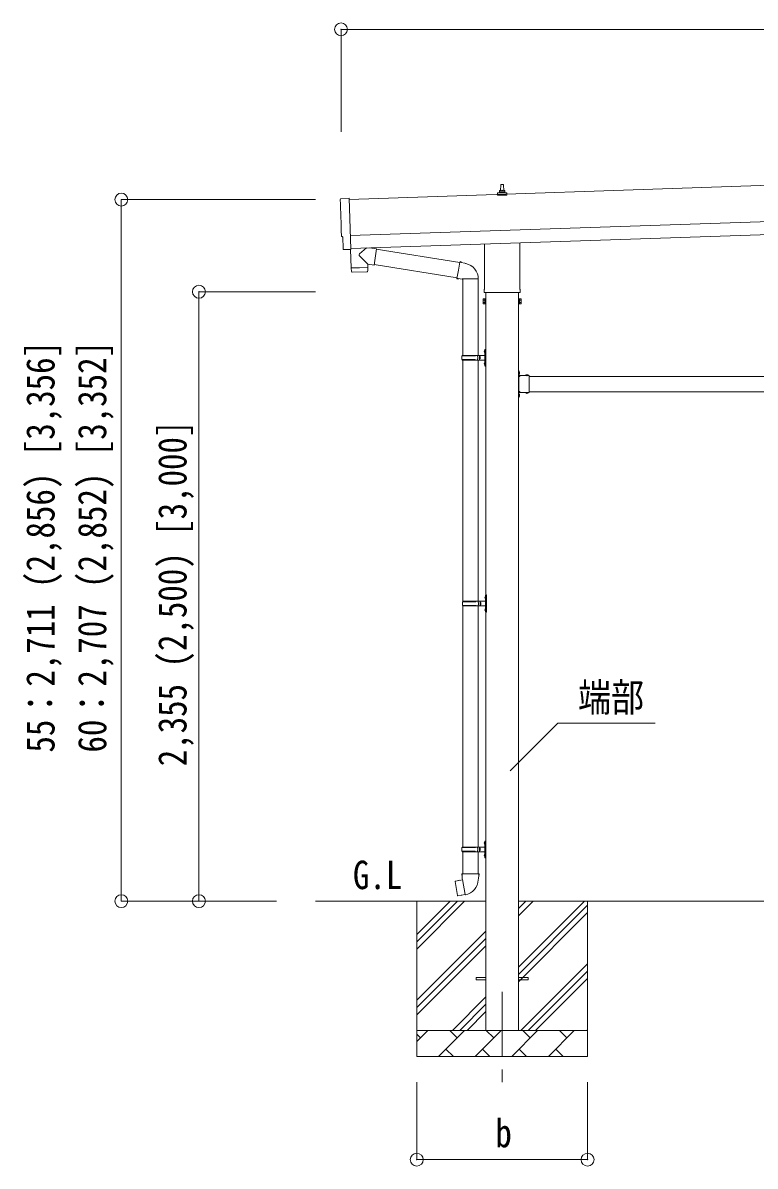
# Model space of a CAD drawing. Units: millimetres at full size, sheet at 1:50; details may follow other scales. Extents: x -14053 to 14053, y -9700 to 9700.
# Drawn here: x 1635 to 4464, y -183 to 4235 of the extents above; entities that cross this region are included whole.
import ezdxf
from ezdxf.enums import TextEntityAlignment as Align

# ---------------------------------------------------------------- set-up
doc = ezdxf.new("R2010")
doc.units = ezdxf.units.MM
doc.header["$LTSCALE"] = 50
doc.header["$PDMODE"] = 32
doc.header["$PDSIZE"] = 50
doc.linetypes.add('CHAIN1', pattern=[8, 5, -1, 1, -1])
doc.linetypes.add('USER7', pattern=[2, 1, -1])
for name, color, linetype, lineweight in [('0-2_建具', 4, 'Continuous', 9), ('0-3_階段', 7, 'CHAIN1', 9), ('0-4_設備', 7, 'Continuous', 9), ('0-7_ハッチ', 7, 'Continuous', 9), ('0-8_外構', 6, 'Continuous', 9), ('0-9_敷地', 7, 'Continuous', 9)]:
    doc.layers.add(name, color=color, linetype=linetype, lineweight=lineweight)
doc.styles.add('ＭＳ ゴシック', font='')
doc.styles.get('ＭＳ ゴシック').set_extended_font_data('MS Gothic')

msp = doc.modelspace()

# ---------------------------------------------------------------- linework, layer by layer
at = {"layer": '0-2_建具'}
for p, q in [((8278.27, 3732.48), (2895.26, 3553.05)), ((2899.93, 3413.12), (8282.94, 3592.56)), ((3469.42, 3578.51), (3476.14, 3580.14)), ((3476.52, 3580.33), (3497.29, 3580.33)), ((3476.91, 3581.11), (3476.91, 3585.33)), ((3477.91, 3585.33), (3495.91, 3585.33)), ((3480.91, 3585.33), (3481.63, 3608.85)), ((3482.63, 3609.83), (3491.18, 3609.83)), ((3492.18, 3608.85), (3492.91, 3585.33)), ((3496.91, 3581.11), (3496.91, 3585.33)), ((3504.39, 3578.51), (3497.67, 3580.14)), ((2901.59, 3363.15), (8284.6, 3542.58)), ((3468.66, 3569.83), (3468.66, 3577.54)), ((3505.16, 3569.83), (3468.66, 3569.83)), ((3469.04, 3578.33), (3504.77, 3578.33)), ((3505.16, 3569.83), (3505.16, 3577.54)), ((2882.1, 3358.73), (2875.17, 3358.86)), ((2901.68, 3360.39), (2901.72, 3359.38)), ((3418.61, 3205.84), (3418.61, 3380.38)), ((3555.21, 3384.94), (3555.21, 3205.84)), ((3416.91, 3197.06), (3416.91, 3202.56)), ((3554.84, 3193.56), (3418.97, 3193.56)), ((3424.41, 3193.56), (3424.41, 341.06)), ((3549.41, 341.06), (3549.41, 3193.56)), ((3556.91, 3202.56), (3556.91, 3197.06)), ((3412.91, 3167.56), (3413.67, 3168.88)), ((3412.91, 3167.56), (3412.91, 3150.56)), ((3412.91, 3150.56), (3413.67, 3149.25)), ((3419.91, 3163.97), (3413.67, 3163.97)), ((3419.91, 3154.16), (3413.67, 3154.16)), ((3419.91, 3149.25), (3413.67, 3149.25)), ((3422.41, 3149.86), (3419.91, 3149.86)), ((3551.41, 3149.86), (3553.91, 3149.86)), ((3553.91, 3163.97), (3560.15, 3163.97)), ((3553.91, 3154.16), (3560.15, 3154.16)), ((3553.91, 3149.25), (3560.15, 3149.25)), ((3560.91, 3167.56), (3560.15, 3168.88)), ((3560.91, 3150.56), (3560.15, 3149.25)), ((3560.91, 3167.56), (3560.91, 3150.56)), ((3551.41, 2892.06), (3549.41, 2892.06)), ((3549.41, 2892.06), (3549.41, 2872.06)), ((3549.41, 2885.06), (3551.41, 2885.06)), ((3549.41, 2879.06), (3551.41, 2879.06)), ((3551.41, 2892.06), (3551.41, 2872.06)), ((3551.92, 2887.96), (3551.41, 2887.96)), ((3551.41, 2887.96), (3551.41, 2876.16)), ((3591.41, 2872.06), (3551.41, 2872.06)), ((3588.31, 2872.06), (3576.51, 2872.06)), ((3588.31, 2872.57), (3588.31, 2872.06)), ((3591.41, 2872.06), (3591.41, 2806.06)), ((3551.41, 2868.06), (3551.41, 2810.06)), ((3591.41, 2869.06), (4782.41, 2869.06)), ((3549.41, 2806.06), (3549.41, 2786.06)), ((3549.41, 2799.06), (3551.41, 2799.06)), ((3549.41, 2793.06), (3551.41, 2793.06)), ((3551.41, 2786.06), (3549.41, 2786.06)), ((3555.41, 2809.06), (3549.91, 2809.06)), ((3551.41, 2808.06), (3555.41, 2808.06)), ((3551.41, 2806.06), (3551.41, 2786.06)), ((3591.41, 2806.06), (3551.41, 2806.06)), ((3551.92, 2801.96), (3551.41, 2801.96)), ((3551.41, 2801.96), (3551.41, 2790.16)), ((3588.31, 2806.06), (3576.51, 2806.06)), ((3588.31, 2805.56), (3588.31, 2806.06)), ((3591.41, 2809.06), (4782.41, 2809.06)), ((3386.91, 545.56), (3424.41, 545.56)), ((3386.91, 536.56), (3386.91, 545.56)), ((3386.91, 536.56), (3424.41, 536.56)), ((3549.41, 545.56), (3586.91, 545.56)), ((3549.41, 536.56), (3586.91, 536.56)), ((3586.91, 536.56), (3586.91, 545.56))]:
    msp.add_line(p, q, dxfattribs=at)
for points in [[(2863.59, 3555.43), (2895.09, 3558.13), (2901.68, 3360.39)], [(2872.23, 3361.76), (2870.66, 3408.76), (2870.06, 3408.74)], [(2882.83, 3359.03), (2883.47, 3359.68), (2901.72, 3359.38)], [(3419.91, 3149.25), (3419.91, 3168.88), (3413.67, 3168.88)], [(3419.91, 3149.86), (3419.91, 3168.26), (3422.41, 3168.26)], [(3553.91, 3149.86), (3553.91, 3168.26), (3551.41, 3168.26)], [(3553.91, 3149.25), (3553.91, 3168.88), (3560.15, 3168.88)], [(3551.92, 2887.96), (3551.92, 2876.16), (3551.41, 2876.16)], [(3588.31, 2872.57), (3576.51, 2872.57), (3576.51, 2872.06)], [(3555.41, 2869.06), (3549.91, 2869.06), (3549.91, 2809.06)], [(3551.41, 2868.06), (3555.41, 2868.06), (3555.41, 2870.06), (3551.41, 2870.06)], [(3551.41, 2810.06), (3555.41, 2810.06), (3555.41, 2808.06)], [(3551.92, 2801.96), (3551.92, 2790.16), (3551.41, 2790.16)], [(3588.31, 2805.56), (3576.51, 2805.56), (3576.51, 2806.06)]]:
    msp.add_lwpolyline(points, dxfattribs=at)
for points in [[(3422.41, 3148.56), (3422.41, 3169.56), (3424.41, 3169.56), (3424.41, 3148.56)], [(3551.41, 3148.56), (3551.41, 3169.56), (3549.41, 3169.56), (3549.41, 3148.56)]]:
    msp.add_lwpolyline(points, close=True, dxfattribs=at)
at = {"layer": '0-2_建具', "linetype": 'USER7'}
for points in [[(3554.02, 2884.56), (3551.24, 2883.21), (3550.63, 2882.06)], [(3554.02, 2879.56), (3551.24, 2880.92), (3550.63, 2882.06)], [(3579.91, 2874.68), (3581.26, 2871.9), (3582.41, 2871.29)], [(3584.91, 2874.68), (3583.55, 2871.9), (3582.41, 2871.29)], [(3554.02, 2798.56), (3551.24, 2797.21), (3550.63, 2796.06)], [(3554.02, 2793.56), (3551.24, 2794.92), (3550.63, 2796.06)], [(3579.91, 2803.45), (3581.26, 2806.23), (3582.41, 2806.84)], [(3584.91, 2803.45), (3583.55, 2806.23), (3582.41, 2806.84)]]:
    msp.add_lwpolyline(points, dxfattribs=at)
at = {"layer": '0-2_建具'}
for centre, radius, start, end in [((3475.91, 3581.11), 1, 283.62699, 0), ((3480.99, 3584.69), 4.13, 90, 171.17633), ((3477.91, 3584.33), 1, 90, 180), ((3482.63, 3608.83), 1, 90, 178.60509), ((3490.24, 3585.33), 4.83, 133.60282, 180), ((3483.57, 3585.33), 4.83, 0, 46.39718), ((3491.18, 3608.83), 1, 1.39491, 90), ((3492.82, 3584.69), 4.13, 8.82367, 90), ((3495.91, 3584.33), 1, 0, 90), ((3497.91, 3581.11), 1, 180, 256.37301), ((3469.66, 3577.54), 1, 103.62699, 180), ((3504.16, 3577.54), 1, 0, 76.37301), ((3420.91, 3202.56), 4, 125.09963, 180), ((3420.91, 3197.06), 4, 180, 194.47751), ((3420.91, 3197.06), 4, 194.47751, 241.04498), ((3552.91, 3197.06), 4, 298.95502, 345.52249), ((3552.91, 3202.56), 4, 0, 54.90037), ((3552.91, 3197.06), 4, 345.52249, 0), ((3417.25, 3166.43), 4.34, 145.61575, 214.38425), ((3429.15, 3159.06), 16.24, 162.41205, 197.58795), ((3417.25, 3151.7), 4.34, 145.61575, 214.38425), ((3556.56, 3166.43), 4.34, 325.61575, 34.38425), ((3544.67, 3159.06), 16.24, 342.41205, 17.58795), ((3556.56, 3151.7), 4.34, 325.61575, 34.38425), ((3551.41, 2872.06), 2, 180, 270), ((3546.17, 2882.06), 8.23, 314.2189, 45.7811), ((3582.41, 2866.83), 8.23, 44.2189, 135.7811), ((3551.41, 2806.06), 2, 90, 180), ((3546.17, 2796.06), 8.23, 314.2189, 45.7811), ((3582.41, 2811.3), 8.23, 224.2189, 315.7811)]:
    msp.add_arc(centre, radius, start, end, dxfattribs=at)
for centre, major_axis, ratio, start_param, end_param in [((2863.85, 3552.44), (-3, -0.1), 0.99863, 4.7647489, 6.2979817), ((-1897.02, 3323.28), (4760.73, 158.69), 0.99863, 6.2686928, 6.2979817), ((2869.92, 3413.14), (-4.4, -0.15), 0.99863, 6.2686928, 7.8539816), ((2875.23, 3361.86), (-2.11, -2.14), 0.9974, 5.5252311, 7.0411395), ((2882.12, 3359.73), (-0.704, -0.714), 0.9974, 0.7579542, 1.5707963)]:
    msp.add_ellipse(centre, major_axis=major_axis, ratio=ratio, start_param=start_param, end_param=end_param, dxfattribs=at)
at = {"layer": '0-3_階段'}
msp.add_line((3486.91, 491.06), (3486.91, 142.06), dxfattribs=at)
at = {"layer": '0-4_設備'}
for p, q in [((3424.41, 841.06), (2765.26, 841.06)), ((3156.91, 841.06), (3156.91, 241.06)), ((3156.91, 656.01), (3341.96, 841.06)), ((3156.91, 684.3), (3313.67, 841.06)), ((3156.91, 712.58), (3285.39, 841.06)), ((4824.41, 841.06), (3549.41, 841.06)), ((3549.41, 585.97), (3804.51, 841.06)), ((3549.41, 783.96), (3606.52, 841.06)), ((3549.41, 812.24), (3578.23, 841.06)), ((3816.91, 841.06), (3816.91, 241.06)), ((3549.41, 557.68), (3816.91, 825.18)), ((3549.41, 529.4), (3816.91, 796.9)), ((3156.91, 458.02), (3424.41, 725.52)), ((3156.91, 429.74), (3424.41, 697.24)), ((3156.91, 401.46), (3424.41, 668.96)), ((3559.06, 341.06), (3816.91, 598.91)), ((3587.35, 341.06), (3816.91, 570.62)), ((3615.63, 341.06), (3816.91, 542.34)), ((3294.51, 341.06), (3424.41, 470.97)), ((3322.79, 341.06), (3424.41, 442.68)), ((3351.07, 341.06), (3424.41, 414.4)), ((3156.91, 341.06), (3816.91, 341.06)), ((3156.91, 298.17), (3199.8, 341.06)), ((3171.25, 312.51), (3156.91, 326.85)), ((3241.22, 241.06), (3341.22, 341.06)), ((3312.67, 312.51), (3284.11, 341.06)), ((3382.64, 241.06), (3482.64, 341.06)), ((3454.09, 312.51), (3425.54, 341.06)), ((3524.06, 241.06), (3624.06, 341.06)), ((3595.51, 312.51), (3566.96, 341.06)), ((3665.49, 241.06), (3765.49, 341.06)), ((3736.93, 312.51), (3708.38, 341.06)), ((3813.62, 341.06), (3816.91, 344.35)), ((3269.77, 269.62), (3298.33, 241.06)), ((3411.2, 269.62), (3439.75, 241.06)), ((3552.62, 269.62), (3581.17, 241.06)), ((3694.04, 269.62), (3722.59, 241.06)), ((3816.91, 241.06), (3156.91, 241.06))]:
    msp.add_line(p, q, dxfattribs=at)
at = {"layer": '0-7_ハッチ', "color": 6}
msp.add_lwpolyline([(4078.2, 1529.03), (3701.45, 1529.03), (3517.28, 1344.85)], dxfattribs=at)
at = {"layer": '0-8_外構'}
for p, q in [((2864.26, 4210.04), (2864.26, 3814.18)), ((2864.26, 4210.04), (8313.93, 4210.04)), ((2015.26, 3552.01), (2765.26, 3552.01)), ((2015.26, 3552.01), (2015.26, 841.06)), ((2315.26, 3196.06), (2765.26, 3196.06)), ((2315.26, 3196.06), (2315.26, 841.06)), ((2015.26, 841.06), (2615.26, 841.06)), ((2315.26, 841.06), (2615.26, 841.06)), ((3156.91, -157.94), (3156.91, 142.06)), ((3816.91, -157.94), (3816.91, 142.06)), ((3156.91, -157.94), (3816.91, -157.94))]:
    msp.add_line(p, q, dxfattribs=at)
for p in [(2864.26, 4210.04), (2015.26, 3552.01), (2315.26, 3196.06), (2015.26, 841.06), (2315.26, 841.06), (3156.91, -157.94), (3816.91, -157.94)]:
    msp.add_point(p, dxfattribs=at)
at = {"layer": '0-9_敷地'}
for p, q in [((2963.01, 3365.2), (2935.79, 3342.16)), ((3000.7, 3361.91), (2974.79, 3365.59)), ((3000.7, 3361.91), (2991.74, 3298.84)), ((3000.44, 3360.07), (3323.04, 3308.71)), ((2967.25, 3302.32), (2935.76, 3334.83)), ((2903.72, 3287.18), (2904.39, 3274.14)), ((2965, 3273.21), (2907.48, 3271.3)), ((2908.19, 3288.33), (2908.24, 3287.33)), ((2963.16, 3290.16), (2963.17, 3289.16)), ((2967.25, 3302.32), (2991.74, 3298.84)), ((2967.25, 3302.32), (2967.65, 3290.31)), ((2992, 3300.67), (3312.62, 3249.62)), ((3312.3, 3247.8), (3317.83, 3279.17)), ((3323.36, 3310.53), (3317.83, 3279.17)), ((3323.36, 3310.53), (3324.5, 3312.51)), ((3324.5, 3312.51), (3328.06, 3311.89)), ((3328.06, 3311.89), (3328.48, 3309.54)), ((3342.99, 3306.72), (3344.68, 3305.09)), ((3344.68, 3305.09), (3346.79, 3304.64)), ((3312.3, 3247.8), (3312.69, 3245.55)), ((3312.3, 3247.8), (3317.45, 3246.98)), ((3312.69, 3245.55), (3316.26, 3244.92)), ((3316.26, 3244.92), (3317.45, 3246.98)), ((3317.45, 3246.98), (3332.05, 3244.67)), ((3332.05, 3244.67), (3334.26, 3245.65)), ((3394.56, 3245.26), (3333.37, 3245.26)), ((3334.41, 3245.26), (3334.41, 2950.06)), ((3394.41, 3245.26), (3394.41, 2950.06)), ((3418.1, 2967.21), (3420.15, 2966.21)), ((3419.37, 2969.21), (3420.01, 2969.21)), ((3419.37, 2969.21), (3419.37, 2960.91)), ((3419.37, 2960.91), (3420.01, 2960.91)), ((3420.01, 2969.21), (3420.01, 2960.91)), ((3420.01, 2969.21), (3420.41, 2968.81)), ((3420.01, 2960.91), (3420.41, 2961.31)), ((3420.15, 2966.21), (3420.76, 2965.06)), ((3420.41, 2973.06), (3423.41, 2974.56)), ((3420.41, 2973.06), (3420.41, 2941.06)), ((3420.41, 2968.81), (3420.41, 2961.31)), ((3423.41, 2974.56), (3423.41, 2941.06)), ((3423.41, 2974.56), (3424.41, 2974.56)), ((3424.41, 2974.56), (3424.41, 2941.06)), ((3331.41, 2948.06), (3381.74, 2948.06)), ((3331.41, 2934.06), (3381.74, 2934.06)), ((3332.41, 2950.06), (3418.41, 2950.06)), ((3332.41, 2950.06), (3332.41, 2948.06)), ((3332.41, 2932.06), (3332.41, 2934.06)), ((3332.41, 2932.06), (3418.41, 2932.06)), ((3334.41, 2932.06), (3334.41, 2000.06)), ((3391.41, 2950.06), (3391.41, 2945.56)), ((3391.41, 2945.56), (3393.41, 2945.56)), ((3391.41, 2932.06), (3391.41, 2936.56)), ((3391.41, 2936.56), (3393.41, 2936.56)), ((3393.41, 2945.56), (3393.41, 2941.06)), ((3393.41, 2936.56), (3393.41, 2941.06)), ((3394.41, 2932.06), (3394.41, 2000.06)), ((3399.41, 2950.06), (3399.41, 2941.06)), ((3399.41, 2945.56), (3402.41, 2945.56)), ((3399.41, 2932.06), (3399.41, 2941.06)), ((3399.41, 2936.56), (3402.41, 2936.56)), ((3402.41, 2945.56), (3402.41, 2941.06)), ((3402.41, 2936.56), (3402.41, 2941.06)), ((3418.1, 2919.21), (3420.15, 2918.21)), ((3419.37, 2921.21), (3420.01, 2921.21)), ((3419.37, 2921.21), (3419.37, 2912.91)), ((3420.01, 2921.21), (3420.01, 2912.91)), ((3420.01, 2921.21), (3420.41, 2920.81)), ((3420.15, 2918.21), (3420.76, 2917.06)), ((3420.41, 2909.06), (3420.41, 2941.06)), ((3420.41, 2920.81), (3420.41, 2913.31)), ((3423.41, 2907.56), (3423.41, 2941.06)), ((3424.41, 2907.56), (3424.41, 2941.06)), ((3419.37, 2912.91), (3420.01, 2912.91)), ((3420.01, 2912.91), (3420.41, 2913.31)), ((3420.41, 2909.06), (3423.41, 2907.56)), ((3423.41, 2907.56), (3424.41, 2907.56)), ((3333.91, 1998.06), (3384.24, 1998.06)), ((3334.91, 2000.06), (3420.91, 2000.06)), ((3334.91, 2000.06), (3334.91, 1998.06)), ((3393.91, 2000.06), (3393.91, 1995.56)), ((3393.91, 1995.56), (3395.91, 1995.56)), ((3395.91, 1995.56), (3395.91, 1991.06)), ((3395.91, 1986.56), (3395.91, 1991.06)), ((3401.91, 2000.06), (3401.91, 1991.06)), ((3401.91, 1995.56), (3404.91, 1995.56)), ((3401.91, 1982.06), (3401.91, 1991.06)), ((3404.91, 1995.56), (3404.91, 1991.06)), ((3404.91, 1986.56), (3404.91, 1991.06)), ((3420.6, 2017.21), (3422.65, 2016.21)), ((3421.87, 2019.21), (3422.51, 2019.21)), ((3421.87, 2019.21), (3421.87, 2010.91)), ((3421.87, 2010.91), (3422.51, 2010.91)), ((3422.51, 2019.21), (3422.51, 2010.91)), ((3422.51, 2019.21), (3422.91, 2018.81)), ((3422.51, 2010.91), (3422.91, 2011.31)), ((3422.65, 2016.21), (3423.26, 2015.06)), ((3422.91, 2023.06), (3425.91, 2024.56)), ((3422.91, 2023.06), (3422.91, 1991.06)), ((3422.91, 2018.81), (3422.91, 2011.31)), ((3422.91, 1959.06), (3422.91, 1991.06)), ((3425.91, 2024.56), (3425.91, 1991.06)), ((3425.91, 2024.56), (3426.91, 2024.56)), ((3425.91, 1957.56), (3425.91, 1991.06)), ((3426.91, 2024.56), (3426.91, 1991.06)), ((3426.91, 1957.56), (3426.91, 1991.06)), ((3333.91, 1984.06), (3384.24, 1984.06)), ((3334.41, 1982.07), (3334.41, 1050.06)), ((3334.91, 1982.06), (3334.91, 1984.06)), ((3334.91, 1982.06), (3420.91, 1982.06)), ((3393.91, 1982.06), (3393.91, 1986.56)), ((3393.91, 1986.56), (3395.91, 1986.56)), ((3394.41, 1982.07), (3394.41, 1050.06)), ((3401.91, 1986.56), (3404.91, 1986.56)), ((3420.6, 1969.21), (3422.65, 1968.21)), ((3421.87, 1971.21), (3422.51, 1971.21)), ((3421.87, 1971.21), (3421.87, 1962.91)), ((3421.87, 1962.91), (3422.51, 1962.91)), ((3422.51, 1971.21), (3422.51, 1962.91)), ((3422.51, 1971.21), (3422.91, 1970.81)), ((3422.51, 1962.91), (3422.91, 1963.31)), ((3422.65, 1968.21), (3423.26, 1967.06)), ((3422.91, 1970.81), (3422.91, 1963.31)), ((3422.91, 1959.06), (3425.91, 1957.56)), ((3425.91, 1957.56), (3426.91, 1957.56)), ((3418.1, 1067.21), (3420.15, 1066.21)), ((3419.37, 1069.21), (3420.01, 1069.21)), ((3419.37, 1069.21), (3419.37, 1060.91)), ((3419.37, 1060.91), (3420.01, 1060.91)), ((3420.01, 1069.21), (3420.01, 1060.91)), ((3420.01, 1069.21), (3420.41, 1068.81)), ((3420.01, 1060.91), (3420.41, 1061.31)), ((3420.15, 1066.21), (3420.76, 1065.06)), ((3420.41, 1073.06), (3423.41, 1074.56)), ((3420.41, 1073.06), (3420.41, 1041.06)), ((3420.41, 1068.81), (3420.41, 1061.31)), ((3423.41, 1074.56), (3423.41, 1041.06)), ((3423.41, 1074.56), (3424.41, 1074.56)), ((3424.41, 1074.56), (3424.41, 1041.06)), ((3331.41, 1048.06), (3381.74, 1048.06)), ((3331.41, 1034.06), (3381.74, 1034.06)), ((3332.41, 1050.06), (3418.41, 1050.06)), ((3332.41, 1050.06), (3332.41, 1048.06)), ((3332.41, 1032.06), (3332.41, 1034.06)), ((3332.41, 1032.06), (3418.41, 1032.06)), ((3334.41, 1032.06), (3334.41, 947.14)), ((3391.41, 1050.06), (3391.41, 1045.56)), ((3391.41, 1045.56), (3393.41, 1045.56)), ((3391.41, 1032.06), (3391.41, 1036.56)), ((3391.41, 1036.56), (3393.41, 1036.56)), ((3393.41, 1045.56), (3393.41, 1041.06)), ((3393.41, 1036.56), (3393.41, 1041.06)), ((3394.41, 1032.06), (3394.41, 947.14)), ((3399.41, 1050.06), (3399.41, 1041.06)), ((3399.41, 1045.56), (3402.41, 1045.56)), ((3399.41, 1032.06), (3399.41, 1041.06)), ((3399.41, 1036.56), (3402.41, 1036.56)), ((3402.41, 1045.56), (3402.41, 1041.06)), ((3402.41, 1036.56), (3402.41, 1041.06)), ((3418.1, 1019.21), (3420.15, 1018.21)), ((3419.37, 1021.21), (3420.01, 1021.21)), ((3419.37, 1021.21), (3419.37, 1012.91)), ((3420.01, 1021.21), (3420.01, 1012.91)), ((3420.01, 1021.21), (3420.41, 1020.81)), ((3420.15, 1018.21), (3420.76, 1017.06)), ((3420.41, 1009.06), (3420.41, 1041.06)), ((3420.41, 1020.81), (3420.41, 1013.31)), ((3423.41, 1007.56), (3423.41, 1041.06)), ((3424.41, 1007.56), (3424.41, 1041.06)), ((3419.37, 1012.91), (3420.01, 1012.91)), ((3420.01, 1012.91), (3420.41, 1013.31)), ((3420.41, 1009.06), (3423.41, 1007.56)), ((3423.41, 1007.56), (3424.41, 1007.56)), ((3332.56, 947.14), (3330.41, 946.36)), ((3330.41, 946.36), (3330.41, 942.74)), ((3330.41, 942.74), (3332.65, 941.92)), ((3332.56, 947.14), (3364.41, 947.14)), ((3332.56, 947.14), (3332.65, 941.92)), ((3332.65, 941.92), (3332.91, 927.14)), ((3396.26, 947.14), (3364.41, 947.14)), ((3398.41, 942.74), (3396.17, 941.92)), ((3396.26, 947.14), (3398.41, 946.36)), ((3398.41, 946.36), (3398.41, 942.74)), ((3305.95, 918.69), (3305.14, 917.52)), ((3305.14, 917.52), (3314.76, 862.96)), ((3333.82, 923.94), (3305.95, 918.69)), ((3318.69, 921.29), (3318.48, 921.05)), ((3332.91, 927.14), (3334.26, 925.14)), ((3344.17, 866.64), (3334.04, 924.11)), ((3334.06, 924.94), (3334.06, 924.23)), ((3334.26, 925.14), (3334.23, 925.13)), ((3394.6, 925.2), (3394.52, 923.03)), ((3395.91, 927.14), (3394.6, 925.2)), ((3328.78, 864.05), (3328.5, 864.2)), ((3344.47, 865.88), (3344.23, 866.54))]:
    msp.add_line(p, q, dxfattribs=at)
for points in [[(2901.32, 3359.39), (2903.69, 3288.18), (2967.65, 3290.31)], [(2967.9, 3276.26), (2967.69, 3289.31), (2903.72, 3287.18)], [(3323.36, 3310.53), (3328.48, 3309.54), (3342.99, 3306.72)], [(3418.1, 2962.92), (3420.15, 2963.91), (3420.76, 2965.06)], [(3418.1, 2914.92), (3420.15, 2915.91), (3420.76, 2917.06)], [(3420.6, 2012.92), (3422.65, 2013.91), (3423.26, 2015.06)], [(3420.6, 1964.92), (3422.65, 1965.91), (3423.26, 1967.06)], [(3418.1, 1062.92), (3420.15, 1063.91), (3420.76, 1065.06)], [(3418.1, 1014.92), (3420.15, 1015.91), (3420.76, 1017.06)], [(3396.26, 947.14), (3396.17, 941.92), (3395.91, 927.14)], [(3320.93, 921.51), (3320.65, 921.66), (3318.69, 921.29)], [(3343.9, 866.73), (3315.92, 862.13), (3314.76, 862.96)], [(3330.97, 864.61), (3330.76, 864.37), (3328.78, 864.05)]]:
    msp.add_lwpolyline(points, dxfattribs=at)
for centre, radius, start, end in [((2939.18, 3338.48), 5, 132.56466, 226.88314), ((2907.38, 3274.29), 3, 182.90915, 271.95747), ((2964.9, 3276.21), 3, 271.90915, 0.90915), ((3334.26, 3245.65), 60.3, 359.62495, 78), ((3423.7, 2965.06), 6, 136.21765, 223.78235), ((3380.16, 2941.06), 49.25, 171.82876, 180.00002), ((3380.16, 2941.06), 49.25, 180.00002, 188.17127), ((3381.74, 2950.06), 2, 270, 359.99998), ((3381.74, 2932.06), 2, 0.00005, 90.00004), ((3423.7, 2917.06), 6, 136.21765, 223.78235), ((3418.41, 2952.06), 2, 270, 359.99998), ((3418.41, 2930.06), 2, 0.00005, 90.00004), ((3382.66, 1991.06), 49.25, 171.82876, 180.00002), ((3382.66, 1991.06), 49.25, 180.00002, 188.17127), ((3384.24, 2000.06), 2, 270, 359.99998), ((3426.2, 2015.06), 6, 136.21765, 223.78235), ((3420.91, 2002.06), 2, 270, 359.99998), ((3384.24, 1982.06), 2, 0.00005, 90.00004), ((3426.2, 1967.06), 6, 136.21765, 223.78235), ((3420.91, 1980.06), 2, 0.00005, 90.00004), ((3423.7, 1065.06), 6, 136.21765, 223.78235), ((3380.16, 1041.06), 49.25, 171.82876, 180.00002), ((3380.16, 1041.06), 49.25, 180.00002, 188.17127), ((3381.74, 1050.06), 2, 270, 359.99998), ((3381.74, 1032.06), 2, 0.00005, 90.00004), ((3423.7, 1017.06), 6, 136.21765, 223.78235), ((3418.41, 1052.06), 2, 270, 359.99998), ((3418.41, 1030.06), 2, 0.00005, 90.00004), ((3333.76, 924.23), 0.3, 280.66842, 0), ((3334.26, 924.94), 0.2, 100, 180), ((3334.26, 925.14), 60.3, 279.96938, 358), ((3343.95, 866.44), 0.3, 20, 99.33158), ((3344.66, 865.95), 0.2, 200, 279.96938)]:
    msp.add_arc(centre, radius, start, end, dxfattribs=at)

# ---------------------------------------------------------------- texts
at = {"layer": '0-7_ハッチ', "style": 'ＭＳ ゴシック', "width": 0.85}
for s, p in [('端部', (3779.99, 1540.66)), ('G.L', (2910.25, 854.52))]:
    msp.add_text(s, height=110, dxfattribs=at).set_placement(p, align=Align.BOTTOM_LEFT)
at = {"layer": '0-8_外構', "color": 7, "style": 'ＭＳ ゴシック', "width": 0.85}
for s, p in [('55：2,711 (2,856) [3,356]', (1790.26, 1415.29)), ('60：2,707 (2,852) [3,352]', (1990.26, 1415.29)), ('2,355 (2,500) [3,000]', (2300.26, 1362.31))]:
    msp.add_text(s, height=110, rotation=90, dxfattribs=at).set_placement(p, align=Align.BOTTOM_LEFT)
msp.add_text('b', height=110, dxfattribs=at).set_placement((3460.66, -142.94), align=Align.BOTTOM_LEFT)

doc.saveas('drawing.dxf')
